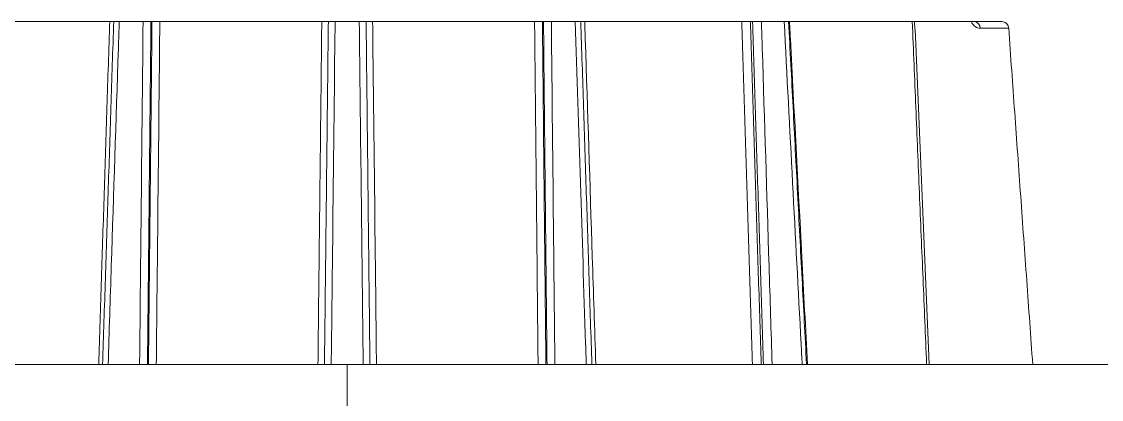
# Model space of a CAD drawing. Extents: x 12.1 to 108.7, y 1 to 80.4.
# Drawn here: x 47.232 to 48.808, y 71.338 to 71.889 of the extents above; entities that cross this region are included whole.
import ezdxf

# ---------------------------------------------------------------- set-up
doc = ezdxf.new("R2010")
doc.units = 0
doc.header["$MEASUREMENT"] = 0
doc.linetypes.add('SLD-Solid', pattern=[0])
doc.layers.add('OBJECT', color=7, linetype='CONTINUOUS')

msp = doc.modelspace()

# ---------------------------------------------------------------- linework, layer by layer
at = {"layer": 'OBJECT', "linetype": 'SLD-Solid', "lineweight": 15}
for p, q in [((46.7509, 71.8889), (48.6627, 71.8889)), ((48.5364, 71.8678), (48.5564, 71.3889)), ((48.6722, 71.8792), (48.6304, 71.8792)), ((47.7068, 71.3889), (45.6429, 71.3889)), ((49.7676, 71.3889), (47.7068, 71.3889)), ((47.7068, 70.0797), (47.7068, 71.3889))]:
    msp.add_line(p, q, dxfattribs=at)
msp.add_arc((48.6211, 71.8795), 0.00936, 357.7655, 85.7571, dxfattribs=at)
for points in [[(47.3441, 71.3889), (47.3602, 71.8889)], [(47.366, 71.8889), (47.3498, 71.3889)], [(47.4204, 71.8889), (47.4153, 71.3889)], [(47.4168, 71.3889), (47.4219, 71.8889)], [(47.6641, 71.3889), (47.6697, 71.8889)], [(47.6736, 71.3889), (47.6793, 71.8889)], [(47.7344, 71.8889), (47.74, 71.3889)], [(47.9854, 71.3889), (47.9803, 71.8889)], [(47.9917, 71.8889), (47.9968, 71.3889)], [(47.9984, 71.3889), (47.9933, 71.8889)], [(48.0639, 71.3889), (48.0477, 71.8889)], [(48.2983, 71.3889), (48.2826, 71.8889)], [(48.2953, 71.8889), (48.311, 71.3889)], [(48.3142, 71.3889), (48.2985, 71.8889)], [(48.3772, 71.3889), (48.351, 71.8889)], [(48.5315, 71.8889), (48.5524, 71.3889)], [(48.5364, 71.8678), (48.5345, 71.8889)], [(48.6722, 71.8792), (48.7073, 71.3889)]]:
    msp.add_open_spline(points, degree=1, dxfattribs=at)
for points, knots in [([(47.3741, 71.8889), (47.3737, 71.8759), (47.3698, 71.757), (47.3644, 71.5904), (47.3594, 71.4367), (47.3579, 71.3889)], [0, 0, 0, 0, 0.0778969, 0.7130956, 1, 1, 1, 1]), ([(47.4038, 71.3889), (47.4039, 71.3989), (47.4056, 71.5656), (47.4073, 71.7322), (47.4089, 71.8889)], [0, 0, 0, 0, 0.060204, 1, 1, 1, 1]), ([(47.4333, 71.8889), (47.4332, 71.8804), (47.4321, 71.7661), (47.4304, 71.5995), (47.4287, 71.4412), (47.4282, 71.3889)], [0, 0, 0, 0, 0.050586, 0.685793, 1, 1, 1, 1]), ([(47.6892, 71.8889), (47.689, 71.8759), (47.6877, 71.757), (47.6858, 71.5904), (47.6841, 71.4367), (47.6835, 71.3889)], [0, 0, 0, 0, 0.0778969, 0.7130956, 1, 1, 1, 1]), ([(47.7301, 71.3889), (47.73, 71.3989), (47.7281, 71.5656), (47.7262, 71.7322), (47.7245, 71.8889)], [0, 0, 0, 0, 0.060204, 1, 1, 1, 1]), ([(47.7439, 71.8889), (47.744, 71.8804), (47.7453, 71.7661), (47.7472, 71.5995), (47.749, 71.4412), (47.7495, 71.3889)], [0, 0, 0, 0, 0.0505856, 0.6857926, 1, 1, 1, 1]), ([(48.0048, 71.8889), (48.0049, 71.8759), (48.0061, 71.757), (48.0078, 71.5904), (48.0094, 71.4367), (48.0099, 71.3889)], [0, 0, 0, 0, 0.077897, 0.713096, 1, 1, 1, 1]), ([(48.0558, 71.3889), (48.0554, 71.3989), (48.05, 71.5656), (48.0446, 71.7322), (48.0395, 71.8889)], [0, 0, 0, 0, 0.060204, 1, 1, 1, 1]), ([(48.0534, 71.8889), (48.0537, 71.8804), (48.0574, 71.7661), (48.0628, 71.5995), (48.0679, 71.4412), (48.0696, 71.3889)], [0, 0, 0, 0, 0.050586, 0.685793, 1, 1, 1, 1]), ([(48.3113, 71.8889), (48.3117, 71.8759), (48.3155, 71.757), (48.3207, 71.5904), (48.3255, 71.4367), (48.327, 71.3889)], [0, 0, 0, 0, 0.077897, 0.713096, 1, 1, 1, 1]), ([(48.3708, 71.3889), (48.3703, 71.3989), (48.3615, 71.5656), (48.3527, 71.7322), (48.3445, 71.8889)], [0, 0, 0, 0, 0.0602045, 1, 1, 1, 1]), ([(48.3524, 71.8889), (48.3528, 71.8804), (48.3588, 71.7661), (48.3675, 71.5995), (48.3758, 71.4412), (48.3786, 71.3889)], [0, 0, 0, 0, 0.0505856, 0.6857926, 1, 1, 1, 1]), ([(48.6304, 71.8792), (48.6298, 71.8792), (48.6268, 71.8794), (48.6221, 71.8817), (48.6188, 71.8867), (48.6173, 71.8889)], [0, 0, 0, 0, 0.141616, 0.625914, 1, 1, 1, 1]), ([(48.6627, 71.8889), (48.6638, 71.8888), (48.6658, 71.8885), (48.6686, 71.8868), (48.6708, 71.8842), (48.6719, 71.8815), (48.6722, 71.8798), (48.6722, 71.8792)], [0, 0, 0, 0, 0.219651, 0.439264, 0.659733, 0.880541, 1, 1, 1, 1])]:
    msp.add_open_spline(points, degree=3, knots=knots, dxfattribs=at)

doc.saveas('drawing.dxf')
